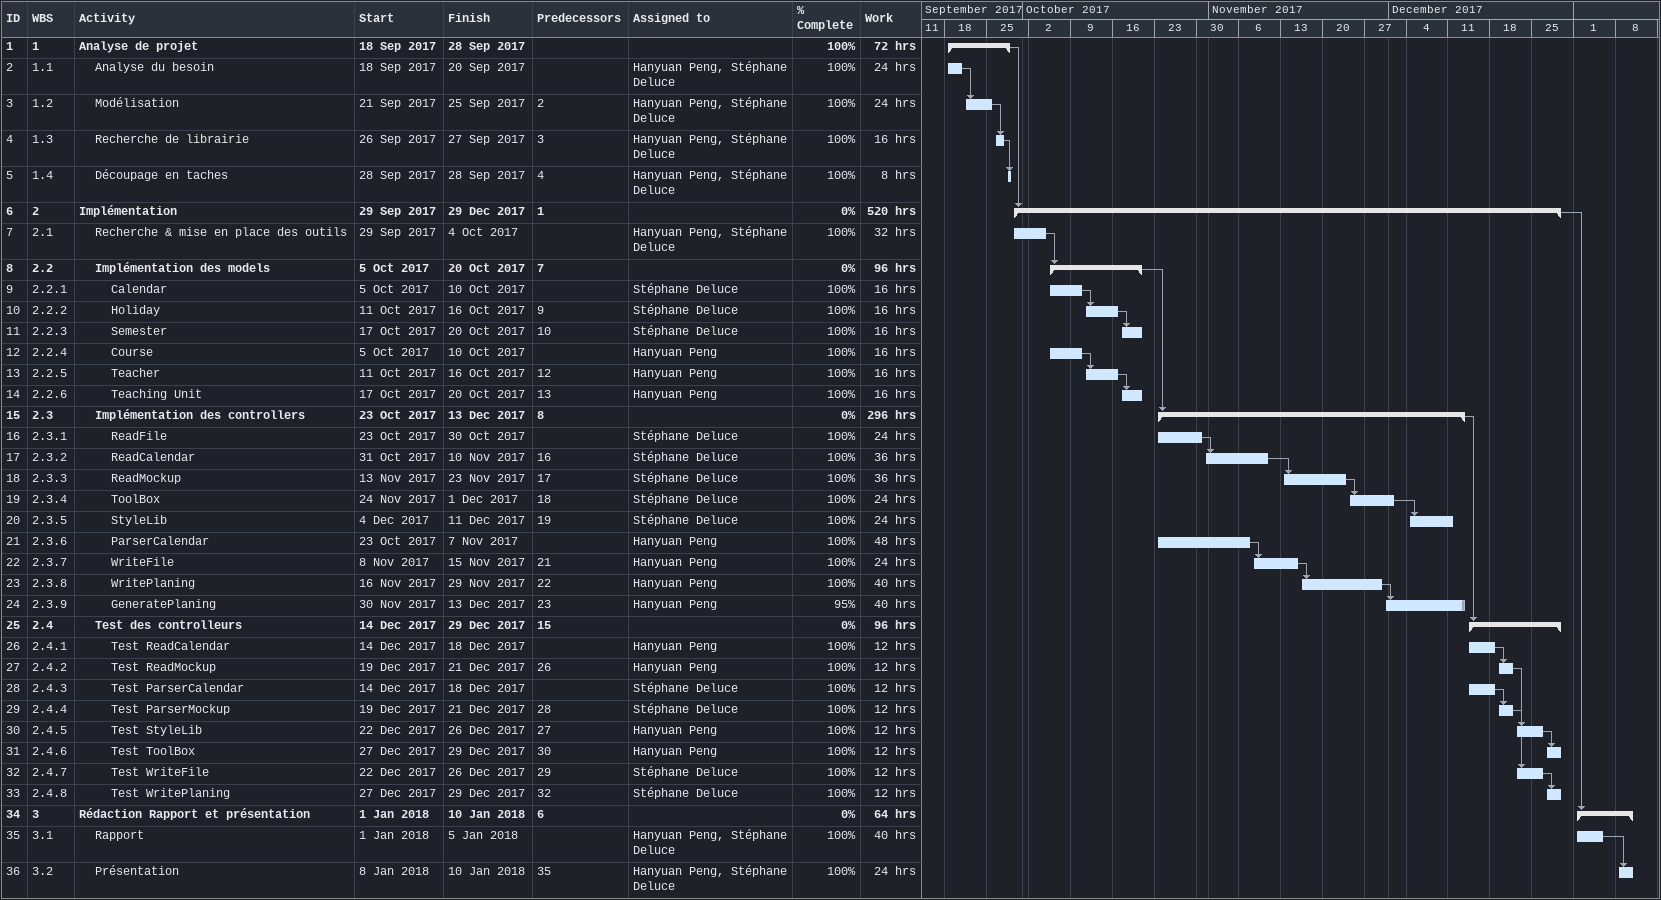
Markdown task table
| ID | WBS | Task | Start | Finish | Predecessors | Resources | % complete | Work (h) |
|---|---|---|---|---|---|---|---|---|
| 1 | 1 | **Analyse de projet** | 2017-09-18 | 2017-09-28 |  |  | 100 | 72 |
| 2 | 1.1 | Analyse du besoin | 2017-09-18 | 2017-09-20 |  | Hanyuan Peng, Stéphane Deluce | 100 | 24 |
| 3 | 1.2 | Modélisation | 2017-09-21 | 2017-09-25 | 2 | Hanyuan Peng, Stéphane Deluce | 100 | 24 |
| 4 | 1.3 | Recherche de librairie | 2017-09-26 | 2017-09-27 | 3 | Hanyuan Peng, Stéphane Deluce | 100 | 16 |
| 5 | 1.4 | Découpage en taches | 2017-09-28 | 2017-09-28 | 4 | Hanyuan Peng, Stéphane Deluce | 100 | 8 |
| 6 | 2 | **Implémentation** | 2017-09-29 | 2017-12-29 | 1 |  | 0 | 520 |
| 7 | 2.1 | Recherche & mise en place des outils | 2017-09-29 | 2017-10-04 |  | Hanyuan Peng, Stéphane Deluce | 100 | 32 |
| 8 | 2.2 | **Implémentation des models** | 2017-10-05 | 2017-10-20 | 7 |  | 0 | 96 |
| 9 | 2.2.1 | Calendar | 2017-10-05 | 2017-10-10 |  | Stéphane Deluce | 100 | 16 |
| 10 | 2.2.2 | Holiday | 2017-10-11 | 2017-10-16 | 9 | Stéphane Deluce | 100 | 16 |
| 11 | 2.2.3 | Semester | 2017-10-17 | 2017-10-20 | 10 | Stéphane Deluce | 100 | 16 |
| 12 | 2.2.4 | Course | 2017-10-05 | 2017-10-10 |  | Hanyuan Peng | 100 | 16 |
| 13 | 2.2.5 | Teacher | 2017-10-11 | 2017-10-16 | 12 | Hanyuan Peng | 100 | 16 |
| 14 | 2.2.6 | Teaching Unit | 2017-10-17 | 2017-10-20 | 13 | Hanyuan Peng | 100 | 16 |
| 15 | 2.3 | **Implémentation des controllers** | 2017-10-23 | 2017-12-13 | 8 |  | 0 | 296 |
| 16 | 2.3.1 | ReadFile | 2017-10-23 | 2017-10-30 |  | Stéphane Deluce | 100 | 24 |
| 17 | 2.3.2 | ReadCalendar | 2017-10-31 | 2017-11-10 | 16 | Stéphane Deluce | 100 | 36 |
| 18 | 2.3.3 | ReadMockup | 2017-11-13 | 2017-11-23 | 17 | Stéphane Deluce | 100 | 36 |
| 19 | 2.3.4 | ToolBox | 2017-11-24 | 2017-12-01 | 18 | Stéphane Deluce | 100 | 24 |
| 20 | 2.3.5 | StyleLib | 2017-12-04 | 2017-12-11 | 19 | Stéphane Deluce | 100 | 24 |
| 21 | 2.3.6 | ParserCalendar | 2017-10-23 | 2017-11-07 |  | Hanyuan Peng | 100 | 48 |
| 22 | 2.3.7 | WriteFile | 2017-11-08 | 2017-11-15 | 21 | Hanyuan Peng | 100 | 24 |
| 23 | 2.3.8 | WritePlaning | 2017-11-16 | 2017-11-29 | 22 | Hanyuan Peng | 100 | 40 |
| 24 | 2.3.9 | GeneratePlaning | 2017-11-30 | 2017-12-13 | 23 | Hanyuan Peng | 95 | 40 |
| 25 | 2.4 | **Test des controlleurs** | 2017-12-14 | 2017-12-29 | 15 |  | 0 | 96 |
| 26 | 2.4.1 | Test ReadCalendar | 2017-12-14 | 2017-12-18 |  | Hanyuan Peng | 100 | 12 |
| 27 | 2.4.2 | Test ReadMockup | 2017-12-19 | 2017-12-21 | 26 | Hanyuan Peng | 100 | 12 |
| 28 | 2.4.3 | Test ParserCalendar | 2017-12-14 | 2017-12-18 |  | Stéphane Deluce | 100 | 12 |
| 29 | 2.4.4 | Test ParserMockup | 2017-12-19 | 2017-12-21 | 28 | Stéphane Deluce | 100 | 12 |
| 30 | 2.4.5 | Test StyleLib | 2017-12-22 | 2017-12-26 | 27 | Hanyuan Peng | 100 | 12 |
| 31 | 2.4.6 | Test ToolBox | 2017-12-27 | 2017-12-29 | 30 | Hanyuan Peng | 100 | 12 |
| 32 | 2.4.7 | Test WriteFile | 2017-12-22 | 2017-12-26 | 29 | Stéphane Deluce | 100 | 12 |
| 33 | 2.4.8 | Test WritePlaning | 2017-12-27 | 2017-12-29 | 32 | Stéphane Deluce | 100 | 12 |
| 34 | 3 | **Rédaction Rapport et présentation** | 2018-01-01 | 2018-01-10 | 6 |  | 0 | 64 |
| 35 | 3.1 | Rapport | 2018-01-01 | 2018-01-05 |  | Hanyuan Peng, Stéphane Deluce | 100 | 40 |
| 36 | 3.2 | Présentation | 2018-01-08 | 2018-01-10 | 35 | Hanyuan Peng, Stéphane Deluce | 100 | 24 |
